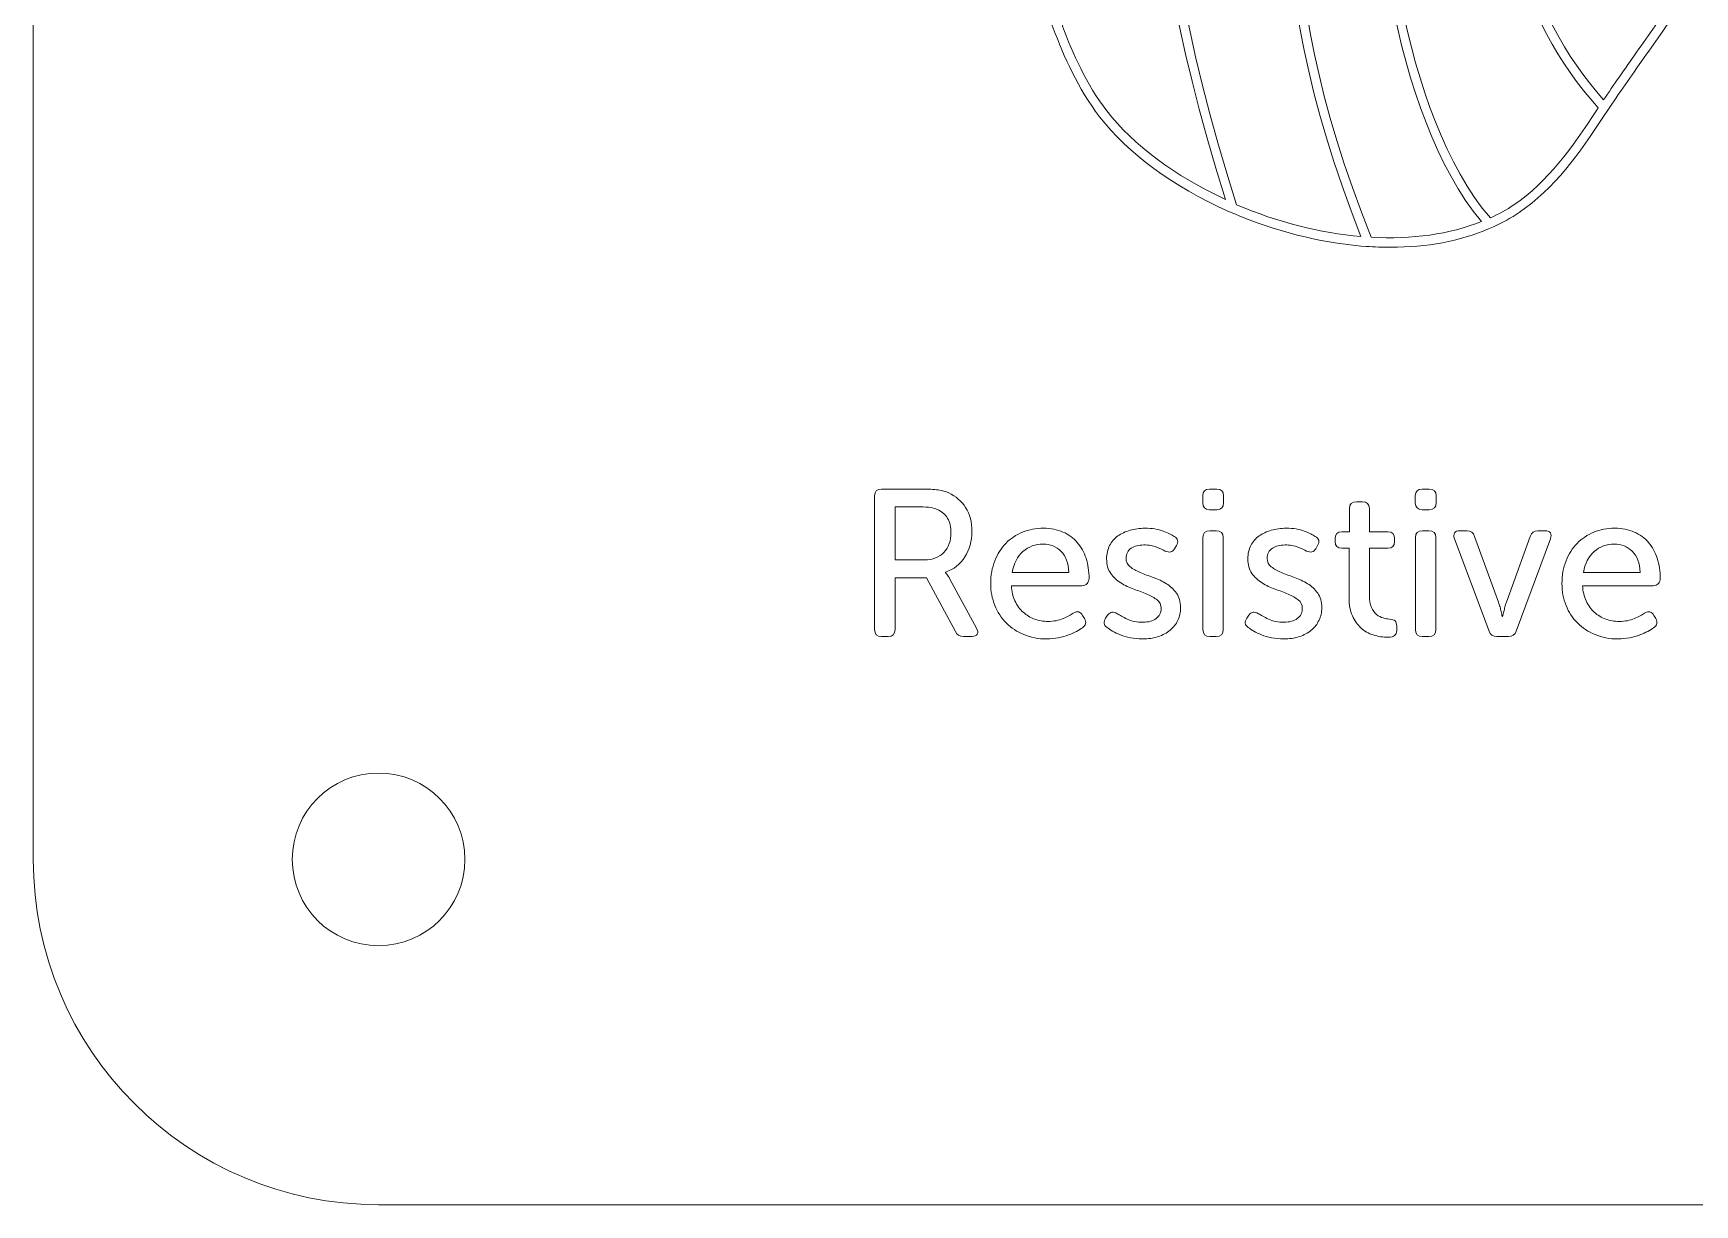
# Model space of a CAD drawing. Header units: inches. Extents: x -30 to 40, y -40 to 30.
# Drawn here: x -30 to 3.68, y -40 to -16.26 of the extents above; entities that cross this region are included whole.
import ezdxf

# ---------------------------------------------------------------- set-up
doc = ezdxf.new("R2010")
doc.units = ezdxf.units.IN
doc.header["$MEASUREMENT"] = 0
doc.layers.add('Top', color=7, linetype='Continuous')

# ---------------------------------------------------------------- blocks, each defined once
blk = doc.blocks.new('block 35')
at = {"layer": 'Top', "lineweight": 0}
blk.add_open_spline([(-30, -33), (-30, -36.866), (-26.866, -40), (-23, -40), (-23, -40), (32.999, -40), (32.999, -40), (36.866, -40), (40, -36.866), (40, -33), (40, -33), (40, 23), (40, 23), (40, 26.866), (36.866, 30), (32.999, 30), (32.999, 30), (-23, 30), (-23, 30), (-26.866, 30), (-30, 26.866), (-30, 23), (-30, 23), (-30, -33), (-30, -33)], degree=3, knots=[0, 0, 0, 0, 1, 1, 1, 2, 2, 2, 3, 3, 3, 4, 4, 4, 5, 5, 5, 6, 6, 6, 7, 7, 7, 8, 8, 8, 8], dxfattribs=at)
blk = doc.blocks.new('block 36')
at = {"layer": 'Top', "lineweight": 0}
blk.add_open_spline([(-21.25, -33), (-21.25, -32.034), (-22.033, -31.25), (-23, -31.25), (-23.967, -31.25), (-24.75, -32.034), (-24.75, -33), (-24.75, -33.966), (-23.967, -34.75), (-23, -34.75), (-22.033, -34.75), (-21.25, -33.966), (-21.25, -33)], degree=3, knots=[0, 0, 0, 0, 1, 1, 1, 2, 2, 2, 3, 3, 3, 4, 4, 4, 4], dxfattribs=at)
blk = doc.blocks.new('block 42')
at = {"layer": 'Top', "lineweight": 0}
for points, knots in [([(25.027, -3.083), (25.027, -3.083), (24.999, -2.953), (24.999, -2.953), (24.894, -2.559), (24.742, -2.185), (24.582, -1.789), (24.536, -1.674), (24.488, -1.556), (24.441, -1.436), (24.389, -1.304), (24.337, -1.171), (24.286, -1.039), (24.286, -1.039), (24.041, -0.397), (24.041, -0.397), (23.79, 0.261), (23.53, 0.941), (23.246, 1.601), (23.246, 1.601), (23.2, 1.707), (23.2, 1.707), (23.03, 2.097), (22.826, 2.546), (22.562, 2.95), (22.562, 2.95), (22.469, 3.074), (22.469, 3.074), (22.469, 3.074), (22.476, 3.079), (22.476, 3.079), (22.476, 3.079), (22.421, 3.153), (22.421, 3.153), (22.323, 3.285), (22.227, 3.399), (22.129, 3.5), (21.524, 4.125), (20.65, 4.522), (19.455, 4.713), (19.455, 4.713), (19.29, 4.738), (19.29, 4.738), (19.163, 4.756), (19.037, 4.772), (18.911, 4.785), (18.664, 4.81), (18.411, 4.828), (18.158, 4.837), (18.158, 4.837), (17.967, 4.844), (17.967, 4.844), (17.479, 4.853), (16.999, 4.83), (16.545, 4.772), (16.545, 4.772), (16.378, 4.748), (16.378, 4.748), (15.647, 4.639), (14.97, 4.434), (14.37, 4.14), (14.37, 4.14), (14.207, 4.06), (14.207, 4.06), (13.726, 3.808), (13.262, 3.475), (12.828, 3.072), (12.828, 3.072), (12.751, 3.001), (12.751, 3.001), (12.496, 2.758), (12.247, 2.486), (12.012, 2.192), (12.012, 2.192), (11.951, 2.115), (11.951, 2.115), (11.816, 1.943), (11.685, 1.762), (11.56, 1.579), (11.289, 1.177), (11.064, 0.744), (10.88, 0.373), (10.88, 0.373), (10.764, 0.135), (10.764, 0.135), (10.713, 0.351), (10.656, 0.566), (10.57, 0.781), (10.481, 0.988), (10.374, 1.18), (10.256, 1.364), (10.361, 1.535), (10.465, 1.706), (10.568, 1.877), (10.568, 1.877), (10.822, 2.297), (10.822, 2.297), (11.921, 4.112), (13.428, 6.597), (12.27, 8.75), (11.563, 10.067), (9.903, 11.178), (8.57, 12.07), (8.269, 12.271), (7.983, 12.463), (7.723, 12.646), (7.114, 13.074), (6.443, 13.506), (5.675, 13.766), (5.124, 13.941), (4.631, 13.94), (4.182, 13.913), (3.685, 13.874), (3.188, 13.843), (2.69, 13.811), (2.225, 13.782), (1.761, 13.753), (1.285, 13.715), (1.285, 13.715), (1.271, 13.712), (1.271, 13.712), (1.271, 13.712), (1.27, 13.715), (1.27, 13.715), (1.27, 13.715), (1.203, 13.71), (1.203, 13.71), (0.815, 13.678), (0.472, 13.643), (0.155, 13.602), (-0.202, 13.555), (-0.666, 13.475), (-1.1, 13.274), (-1.1, 13.274), (-1.193, 13.232), (-1.193, 13.232), (-1.434, 13.11), (-1.657, 12.953), (-1.875, 12.75), (-1.875, 12.75), (-1.965, 12.663), (-1.965, 12.663), (-4.034, 10.588), (-4.3, 6.958), (-2.585, 4.519), (-2.584, 4.518), (-2.584, 4.517), (-2.583, 4.515), (-2.583, 4.515), (-2.582, 4.516), (-2.582, 4.516), (-2.565, 4.492), (-2.555, 4.464), (-2.538, 4.44), (-2.538, 4.44), (-2.469, 4.348), (-2.469, 4.348), (-2.42, 4.282), (-2.37, 4.213), (-2.323, 4.159), (-2.158, 3.951), (-1.964, 3.737), (-1.711, 3.488), (-1.615, 3.394), (-1.518, 3.302), (-1.421, 3.209), (-2.003, 3.167), (-2.562, 2.986), (-3.095, 2.646), (-3.151, 2.608), (-3.199, 2.563), (-3.252, 2.522), (-4.254, 3.997), (-5.68, 4.59), (-6.792, 4.811), (-7.395, 4.922), (-7.937, 4.958), (-8.447, 4.924), (-8.447, 4.924), (-8.743, 4.895), (-8.743, 4.895), (-9.323, 4.821), (-9.851, 4.651), (-10.358, 4.375), (-10.736, 4.171), (-11.076, 3.922), (-11.379, 3.628), (-11.379, 3.628), (-11.411, 3.587), (-11.411, 3.587), (-11.411, 3.587), (-11.418, 3.588), (-11.418, 3.588), (-11.418, 3.588), (-11.453, 3.553), (-11.453, 3.553), (-11.601, 3.4), (-11.739, 3.236), (-11.865, 3.063), (-11.865, 3.063), (-11.922, 2.983), (-11.922, 2.983), (-12.015, 2.847), (-12.103, 2.706), (-12.181, 2.563), (-12.181, 2.563), (-12.229, 2.475), (-12.229, 2.475), (-12.413, 2.128), (-12.568, 1.747), (-12.702, 1.31), (-12.702, 1.31), (-12.746, 1.159), (-12.746, 1.159), (-12.938, 0.496), (-13.065, -0.215), (-13.178, -0.885), (-13.178, -0.885), (-13.21, -1.083), (-13.21, -1.083), (-13.303, -1.635), (-13.418, -2.2), (-13.549, -2.763), (-13.549, -2.763), (-13.592, -2.947), (-13.592, -2.947), (-13.739, -3.558), (-13.91, -4.169), (-14.098, -4.764), (-14.098, -4.764), (-14.239, -5.219), (-14.239, -5.219), (-14.351, -5.602), (-14.457, -6.054), (-14.397, -6.511), (-14.322, -7.072), (-14.059, -7.673), (-13.569, -8.404), (-13.569, -8.404), (-13.478, -8.539), (-13.478, -8.539), (-13.296, -8.804), (-13.104, -9.062), (-12.922, -9.301), (-12.922, -9.301), (-12.838, -9.412), (-12.838, -9.412), (-12.6, -9.727), (-12.403, -9.988), (-12.226, -10.249), (-12.226, -10.249), (-12.102, -10.437), (-12.102, -10.437), (-11.704, -11.063), (-11.359, -11.642), (-11.049, -12.204), (-11.049, -12.204), (-10.947, -12.39), (-10.947, -12.39), (-10.478, -13.258), (-10.104, -14.062), (-9.804, -14.849), (-9.804, -14.849), (-9.695, -15.145), (-9.695, -15.145), (-9.648, -15.272), (-9.602, -15.399), (-9.557, -15.527), (-9.501, -15.681), (-9.446, -15.835), (-9.388, -15.99), (-9.388, -15.99), (-9.326, -16.154), (-9.326, -16.154), (-9.11, -16.719), (-8.83, -17.374), (-8.388, -17.947), (-7.812, -18.691), (-6.888, -19.371), (-5.784, -19.86), (-5.784, -19.86), (-5.667, -19.911), (-5.667, -19.911), (-4.832, -20.267), (-3.941, -20.494), (-3.091, -20.568), (-3.091, -20.568), (-2.984, -20.576), (-2.984, -20.576), (-2.815, -20.588), (-2.649, -20.594), (-2.487, -20.594), (-1.75, -20.594), (-1.084, -20.47), (-0.501, -20.221), (-0.501, -20.221), (-0.404, -20.179), (-0.404, -20.179), (-0.218, -20.094), (-0.042, -19.997), (0.117, -19.89), (0.834, -19.408), (1.343, -18.686), (1.843, -17.926), (1.843, -17.926), (1.915, -17.816), (1.915, -17.816), (2.131, -17.487), (2.384, -17.128), (2.653, -16.747), (2.775, -16.574), (2.9, -16.396), (3.027, -16.214), (3.027, -16.214), (3.082, -16.134), (3.082, -16.134), (3.435, -15.625), (3.889, -14.949), (4.28, -14.242), (4.28, -14.242), (4.331, -14.15), (4.331, -14.15), (4.46, -13.909), (4.57, -13.692), (4.666, -13.484), (4.844, -13.096), (4.986, -12.717), (5.088, -12.358), (5.088, -12.358), (5.103, -12.303), (5.103, -12.303), (5.103, -12.303), (5.092, -12.293), (5.092, -12.293), (5.092, -12.293), (5.11, -12.276), (5.11, -12.276), (5.11, -12.276), (5.117, -12.25), (5.117, -12.25), (5.327, -11.453), (5.332, -10.744), (5.155, -10.089), (5.158, -10.061), (5.161, -10.034), (5.161, -10.006), (5.161, -10.004), (5.161, -10.002), (5.161, -10), (5.161, -9.999), (5.161, -9.998), (5.161, -9.996), (5.161, -9.996), (5.161, -9.947), (5.161, -9.947), (5.161, -9.947), (5.161, -5.647), (5.161, -5.647), (5.161, -5.647), (5.161, -5.17), (5.161, -5.17), (5.161, -5.066), (5.194, -4.983), (5.259, -4.918), (5.323, -4.853), (5.407, -4.821), (5.51, -4.821), (5.51, -4.821), (6.79, -4.821), (6.79, -4.821), (6.916, -4.821), (7.031, -4.855), (7.148, -4.885), (7.13, -4.928), (7.104, -4.97), (7.088, -5.013), (6.662, -6.154), (6.906, -7.4), (7.234, -8.577), (7.499, -9.525), (7.83, -10.511), (8.465, -11.294), (8.882, -11.811), (9.445, -12.252), (10.139, -12.607), (10.139, -12.607), (10.235, -12.654), (10.235, -12.654), (10.656, -12.862), (11.133, -13.044), (11.653, -13.196), (11.653, -13.196), (11.749, -13.224), (11.749, -13.224), (11.874, -13.259), (11.999, -13.293), (12.123, -13.324), (12.123, -13.324), (12.631, -13.452), (12.631, -13.452), (13.025, -13.552), (13.423, -13.652), (13.822, -13.749), (13.822, -13.749), (13.914, -13.772), (13.914, -13.772), (14.59, -13.936), (15.183, -14.068), (15.729, -14.173), (15.729, -14.173), (15.824, -14.192), (15.824, -14.192), (16.376, -14.297), (16.863, -14.374), (17.313, -14.425), (17.497, -14.447), (17.69, -14.462), (17.887, -14.471), (17.887, -14.471), (17.98, -14.474), (17.98, -14.474), (18.057, -14.476), (18.137, -14.478), (18.22, -14.478), (19.071, -14.478), (20.201, -14.333), (21.166, -13.716), (21.166, -13.716), (21.256, -13.654), (21.256, -13.654), (21.476, -13.505), (21.666, -13.348), (21.835, -13.174), (22.407, -12.589), (22.745, -11.856), (23.001, -11.215), (23.087, -10.999), (23.167, -10.782), (23.246, -10.566), (23.246, -10.566), (23.266, -10.513), (23.266, -10.513), (23.514, -9.837), (23.76, -9.16), (24.001, -8.481), (24.001, -8.481), (24.031, -8.394), (24.031, -8.394), (24.232, -7.825), (24.394, -7.35), (24.54, -6.9), (24.764, -6.211), (25.01, -5.408), (25.101, -4.585), (25.101, -4.585), (25.111, -4.492), (25.111, -4.492), (25.121, -4.388), (25.131, -4.285), (25.136, -4.181), (25.136, -4.181), (25.138, -4.051), (25.138, -4.051), (25.121, -3.69), (25.085, -3.383), (25.027, -3.083)], [0, 0, 0, 0, 1, 1, 1, 2, 2, 2, 3, 3, 3, 4, 4, 4, 5, 5, 5, 6, 6, 6, 7, 7, 7, 8, 8, 8, 9, 9, 9, 10, 10, 10, 11, 11, 11, 12, 12, 12, 13, 13, 13, 14, 14, 14, 15, 15, 15, 16, 16, 16, 17, 17, 17, 18, 18, 18, 19, 19, 19, 20, 20, 20, 21, 21, 21, 22, 22, 22, 23, 23, 23, 24, 24, 24, 25, 25, 25, 26, 26, 26, 27, 27, 27, 28, 28, 28, 29, 29, 29, 30, 30, 30, 31, 31, 31, 32, 32, 32, 33, 33, 33, 34, 34, 34, 35, 35, 35, 36, 36, 36, 37, 37, 37, 38, 38, 38, 39, 39, 39, 40, 40, 40, 41, 41, 41, 42, 42, 42, 43, 43, 43, 44, 44, 44, 45, 45, 45, 46, 46, 46, 47, 47, 47, 48, 48, 48, 49, 49, 49, 50, 50, 50, 51, 51, 51, 52, 52, 52, 53, 53, 53, 54, 54, 54, 55, 55, 55, 56, 56, 56, 57, 57, 57, 58, 58, 58, 59, 59, 59, 60, 60, 60, 61, 61, 61, 62, 62, 62, 63, 63, 63, 64, 64, 64, 65, 65, 65, 66, 66, 66, 67, 67, 67, 68, 68, 68, 69, 69, 69, 70, 70, 70, 71, 71, 71, 72, 72, 72, 73, 73, 73, 74, 74, 74, 75, 75, 75, 76, 76, 76, 77, 77, 77, 78, 78, 78, 79, 79, 79, 80, 80, 80, 81, 81, 81, 82, 82, 82, 83, 83, 83, 84, 84, 84, 85, 85, 85, 86, 86, 86, 87, 87, 87, 88, 88, 88, 89, 89, 89, 90, 90, 90, 91, 91, 91, 92, 92, 92, 93, 93, 93, 94, 94, 94, 95, 95, 95, 96, 96, 96, 97, 97, 97, 98, 98, 98, 99, 99, 99, 100, 100, 100, 101, 101, 101, 102, 102, 102, 103, 103, 103, 104, 104, 104, 105, 105, 105, 106, 106, 106, 107, 107, 107, 108, 108, 108, 109, 109, 109, 110, 110, 110, 111, 111, 111, 112, 112, 112, 113, 113, 113, 114, 114, 114, 115, 115, 115, 116, 116, 116, 117, 117, 117, 118, 118, 118, 119, 119, 119, 120, 120, 120, 121, 121, 121, 122, 122, 122, 123, 123, 123, 124, 124, 124, 125, 125, 125, 126, 126, 126, 127, 127, 127, 128, 128, 128, 129, 129, 129, 130, 130, 130, 131, 131, 131, 132, 132, 132, 133, 133, 133, 134, 134, 134, 135, 135, 135, 136, 136, 136, 137, 137, 137, 138, 138, 138, 139, 139, 139, 140, 140, 140, 141, 141, 141, 142, 142, 142, 143, 143, 143, 144, 144, 144, 145, 145, 145, 146, 146, 146, 147, 147, 147, 148, 148, 148, 149, 149, 149, 150, 150, 150, 151, 151, 151, 152, 152, 152, 153, 153, 153, 154, 154, 154, 155, 155, 155, 155]), ([(-5.592, -19.738), (-5.592, -19.738), (-5.608, -19.731), (-5.608, -19.731), (-7.815, -12.822), (-7.008, -9.799), (-6.227, -6.876), (-6.024, -6.116), (-5.814, -5.331), (-5.668, -4.499), (-5.131, -1.456), (-5.317, 0.538), (-6.254, 1.774), (-7.254, 3.093), (-9.037, 3.405), (-11.102, 3.617), (-10.851, 3.84), (-10.576, 4.043), (-10.268, 4.21), (-9.782, 4.474), (-9.275, 4.637), (-8.722, 4.708), (-8.722, 4.708), (-8.431, 4.737), (-8.431, 4.737), (-8.426, 4.737), (-8.419, 4.736), (-8.414, 4.737), (-6.335, 4.192), (-5.187, 3.879), (-4.25, 1.269), (-4.271, 1.223), (-4.297, 1.181), (-4.316, 1.134), (-4.497, 0.707), (-4.588, 0.268), (-4.588, -0.185), (-4.588, -0.185), (-4.588, -7.551), (-4.588, -7.551), (-4.588, -8.003), (-4.497, -8.442), (-4.316, -8.869), (-4.218, -9.11), (-4.091, -9.327), (-3.949, -9.53), (-3.949, -9.53), (-3.956, -9.555), (-3.956, -9.555), (-4.499, -11.62), (-5.315, -14.737), (-3.089, -20.378), (-3.915, -20.305), (-4.781, -20.084), (-5.592, -19.738)], [0, 0, 0, 0, 1, 1, 1, 2, 2, 2, 3, 3, 3, 4, 4, 4, 5, 5, 5, 6, 6, 6, 7, 7, 7, 8, 8, 8, 9, 9, 9, 10, 10, 10, 11, 11, 11, 12, 12, 12, 13, 13, 13, 14, 14, 14, 15, 15, 15, 16, 16, 16, 17, 17, 17, 18, 18, 18, 18]), ([(-8.239, -17.831), (-8.66, -17.287), (-8.93, -16.66), (-9.14, -16.114), (-8.787, -14.45), (-8.466, -12.966), (-8.175, -11.622), (-7.823, -9.992), (-7.519, -8.585), (-7.254, -7.303), (-6.23, -2.367), (-6.634, 0.749), (-11.656, 3.02), (-11.56, 3.147), (-11.461, 3.271), (-11.352, 3.386), (-11.352, 3.386), (-11.334, 3.383), (-11.334, 3.383), (-11.334, 3.383), (-11.282, 3.448), (-11.282, 3.448), (-9.12, 3.232), (-7.387, 2.957), (-6.404, 1.66), (-5.5, 0.469), (-5.326, -1.478), (-5.853, -4.466), (-5.999, -5.291), (-6.198, -6.037), (-6.409, -6.827), (-7.191, -9.752), (-7.994, -12.782), (-5.837, -19.623), (-6.852, -19.152), (-7.705, -18.522), (-8.239, -17.831)], [0, 0, 0, 0, 1, 1, 1, 2, 2, 2, 3, 3, 3, 4, 4, 4, 5, 5, 5, 6, 6, 6, 7, 7, 7, 8, 8, 8, 9, 9, 9, 10, 10, 10, 11, 11, 11, 12, 12, 12, 12]), ([(-2.883, -20.39), (-5.082, -14.868), (-4.346, -11.784), (-3.807, -9.732), (-3.606, -9.979), (-3.369, -10.196), (-3.095, -10.381), (-2.997, -10.443), (-2.897, -10.492), (-2.798, -10.545), (-3.018, -13.305), (-2.439, -17.926), (-0.647, -20.073), (-1.285, -20.33), (-2.057, -20.438), (-2.883, -20.39)], [0, 0, 0, 0, 1, 1, 1, 2, 2, 2, 3, 3, 3, 4, 4, 4, 5, 5, 5, 5]), ([(2.872, -16.107), (2.746, -16.288), (2.621, -16.466), (2.499, -16.638), (2.257, -16.982), (2.031, -17.304), (1.83, -17.607), (0.221, -15.806), (-0.271, -13.381), (-0.344, -10.843), (-0.181, -10.801), (-0.018, -10.759), (0.142, -10.691), (0.383, -10.593), (0.598, -10.465), (0.801, -10.322), (1.109, -12.216), (1.738, -14.187), (2.936, -16.014), (2.933, -16.018), (2.93, -16.023), (2.928, -16.027), (2.928, -16.027), (2.872, -16.107), (2.872, -16.107)], [0, 0, 0, 0, 1, 1, 1, 2, 2, 2, 3, 3, 3, 4, 4, 4, 5, 5, 5, 6, 6, 6, 7, 7, 7, 8, 8, 8, 8]), ([(0.012, -19.734), (-0.134, -19.832), (-0.296, -19.921), (-0.466, -19.999), (-2.243, -17.929), (-2.824, -13.387), (-2.619, -10.641), (-2.156, -10.854), (-1.675, -10.962), (-1.176, -10.962), (-0.958, -10.962), (-0.744, -10.939), (-0.532, -10.897), (-0.452, -13.47), (0.057, -15.934), (1.721, -17.769), (1.721, -17.769), (1.686, -17.822), (1.686, -17.822), (1.197, -18.566), (0.701, -19.271), (0.012, -19.734)], [0, 0, 0, 0, 1, 1, 1, 2, 2, 2, 3, 3, 3, 4, 4, 4, 5, 5, 5, 6, 6, 6, 7, 7, 7, 7])]:
    blk.add_open_spline(points, degree=3, knots=knots, dxfattribs=at)

msp = doc.modelspace()

# ---------------------------------------------------------------- linework, layer by layer
at = {"layer": 'Top', "lineweight": 0}
for points, knots in [([(-12.947, -25.632), (-12.947, -25.539), (-12.9, -25.493), (-12.807, -25.493), (-12.807, -25.493), (-12.003, -25.493), (-12.003, -25.493), (-11.856, -25.493), (-11.742, -25.499), (-11.66, -25.512), (-11.578, -25.524), (-11.506, -25.545), (-11.444, -25.573), (-11.3, -25.638), (-11.186, -25.737), (-11.101, -25.869), (-11.017, -26.002), (-10.974, -26.164), (-10.974, -26.356), (-10.974, -26.548), (-11.021, -26.719), (-11.116, -26.868), (-11.211, -27.018), (-11.341, -27.121), (-11.507, -27.177), (-11.507, -27.177), (-11.507, -27.186), (-11.507, -27.186), (-11.502, -27.197), (-11.493, -27.209), (-11.482, -27.22), (-11.465, -27.242), (-11.444, -27.276), (-11.419, -27.321), (-11.419, -27.321), (-10.881, -28.316), (-10.881, -28.316), (-10.853, -28.364), (-10.848, -28.404), (-10.866, -28.435), (-10.885, -28.466), (-10.92, -28.481), (-10.974, -28.481), (-10.974, -28.481), (-11.143, -28.481), (-11.143, -28.481), (-11.223, -28.481), (-11.278, -28.449), (-11.309, -28.384), (-11.309, -28.384), (-11.893, -27.292), (-11.893, -27.292), (-11.893, -27.292), (-12.532, -27.292), (-12.532, -27.292), (-12.532, -27.292), (-12.532, -28.341), (-12.532, -28.341), (-12.532, -28.435), (-12.579, -28.481), (-12.672, -28.481), (-12.672, -28.481), (-12.807, -28.481), (-12.807, -28.481), (-12.9, -28.481), (-12.947, -28.435), (-12.947, -28.341), (-12.947, -28.341), (-12.947, -25.632), (-12.947, -25.632)], [0, 0, 0, 0, 1, 1, 1, 2, 2, 2, 3, 3, 3, 4, 4, 4, 5, 5, 5, 6, 6, 6, 7, 7, 7, 8, 8, 8, 9, 9, 9, 10, 10, 10, 11, 11, 11, 12, 12, 12, 13, 13, 13, 14, 14, 14, 15, 15, 15, 16, 16, 16, 17, 17, 17, 18, 18, 18, 19, 19, 19, 20, 20, 20, 21, 21, 21, 22, 22, 22, 23, 23, 23, 23]), ([(-6.157, -25.912), (-6.25, -25.912), (-6.296, -25.865), (-6.296, -25.772), (-6.296, -25.772), (-6.296, -25.632), (-6.296, -25.632), (-6.296, -25.539), (-6.25, -25.493), (-6.157, -25.493), (-6.157, -25.493), (-6.013, -25.493), (-6.013, -25.493), (-5.92, -25.493), (-5.873, -25.539), (-5.873, -25.632), (-5.873, -25.632), (-5.873, -25.772), (-5.873, -25.772), (-5.873, -25.865), (-5.92, -25.912), (-6.013, -25.912), (-6.013, -25.912), (-6.157, -25.912), (-6.157, -25.912)], [0, 0, 0, 0, 1, 1, 1, 2, 2, 2, 3, 3, 3, 4, 4, 4, 5, 5, 5, 6, 6, 6, 7, 7, 7, 8, 8, 8, 8]), ([(-1.847, -25.912), (-1.94, -25.912), (-1.987, -25.865), (-1.987, -25.772), (-1.987, -25.772), (-1.987, -25.632), (-1.987, -25.632), (-1.987, -25.539), (-1.94, -25.493), (-1.847, -25.493), (-1.847, -25.493), (-1.703, -25.493), (-1.703, -25.493), (-1.61, -25.493), (-1.564, -25.539), (-1.564, -25.632), (-1.564, -25.632), (-1.564, -25.772), (-1.564, -25.772), (-1.564, -25.865), (-1.61, -25.912), (-1.703, -25.912), (-1.703, -25.912), (-1.847, -25.912), (-1.847, -25.912)], [0, 0, 0, 0, 1, 1, 1, 2, 2, 2, 3, 3, 3, 4, 4, 4, 5, 5, 5, 6, 6, 6, 7, 7, 7, 8, 8, 8, 8]), ([(-11.931, -26.928), (-11.767, -26.928), (-11.637, -26.878), (-11.541, -26.777), (-11.445, -26.677), (-11.398, -26.542), (-11.398, -26.373), (-11.398, -26.266), (-11.421, -26.171), (-11.467, -26.089), (-11.514, -26.008), (-11.584, -25.947), (-11.677, -25.907), (-11.716, -25.891), (-11.761, -25.878), (-11.812, -25.869), (-11.863, -25.861), (-11.936, -25.856), (-12.033, -25.856), (-12.033, -25.856), (-12.532, -25.856), (-12.532, -25.856), (-12.532, -25.856), (-12.532, -26.928), (-12.532, -26.928), (-12.532, -26.928), (-11.931, -26.928), (-11.931, -26.928)], [0, 0, 0, 0, 1, 1, 1, 2, 2, 2, 3, 3, 3, 4, 4, 4, 5, 5, 5, 6, 6, 6, 7, 7, 7, 8, 8, 8, 9, 9, 9, 9]), ([(-3.329, -26.695), (-3.329, -26.695), (-3.477, -26.695), (-3.477, -26.695), (-3.567, -26.695), (-3.612, -26.648), (-3.612, -26.555), (-3.612, -26.555), (-3.612, -26.5), (-3.612, -26.5), (-3.612, -26.407), (-3.566, -26.36), (-3.473, -26.36), (-3.473, -26.36), (-3.32, -26.36), (-3.32, -26.36), (-3.32, -26.36), (-3.32, -25.891), (-3.32, -25.891), (-3.32, -25.797), (-3.274, -25.751), (-3.181, -25.751), (-3.181, -25.751), (-3.058, -25.751), (-3.058, -25.751), (-2.965, -25.751), (-2.918, -25.797), (-2.918, -25.891), (-2.918, -25.891), (-2.918, -26.36), (-2.918, -26.36), (-2.918, -26.36), (-2.546, -26.36), (-2.546, -26.36), (-2.452, -26.36), (-2.406, -26.407), (-2.406, -26.5), (-2.406, -26.5), (-2.406, -26.555), (-2.406, -26.555), (-2.406, -26.648), (-2.451, -26.695), (-2.541, -26.695), (-2.541, -26.695), (-2.918, -26.695), (-2.918, -26.695), (-2.918, -26.695), (-2.918, -27.647), (-2.918, -27.647), (-2.918, -27.749), (-2.904, -27.831), (-2.876, -27.893), (-2.848, -27.955), (-2.813, -28.003), (-2.772, -28.037), (-2.731, -28.071), (-2.687, -28.094), (-2.641, -28.107), (-2.594, -28.119), (-2.551, -28.127), (-2.512, -28.13), (-2.455, -28.136), (-2.417, -28.148), (-2.395, -28.168), (-2.374, -28.188), (-2.364, -28.222), (-2.364, -28.27), (-2.364, -28.27), (-2.364, -28.359), (-2.364, -28.359), (-2.364, -28.452), (-2.42, -28.498), (-2.533, -28.498), (-2.64, -28.498), (-2.742, -28.483), (-2.838, -28.452), (-2.934, -28.421), (-3.018, -28.373), (-3.09, -28.308), (-3.162, -28.243), (-3.22, -28.161), (-3.263, -28.062), (-3.307, -27.963), (-3.329, -27.846), (-3.329, -27.711), (-3.329, -27.711), (-3.329, -26.695), (-3.329, -26.695)], [0, 0, 0, 0, 1, 1, 1, 2, 2, 2, 3, 3, 3, 4, 4, 4, 5, 5, 5, 6, 6, 6, 7, 7, 7, 8, 8, 8, 9, 9, 9, 10, 10, 10, 11, 11, 11, 12, 12, 12, 13, 13, 13, 14, 14, 14, 15, 15, 15, 16, 16, 16, 17, 17, 17, 18, 18, 18, 19, 19, 19, 20, 20, 20, 21, 21, 21, 22, 22, 22, 23, 23, 23, 24, 24, 24, 25, 25, 25, 26, 26, 26, 27, 27, 27, 28, 28, 28, 29, 29, 29, 29]), ([(-10.593, -27.41), (-10.593, -27.241), (-10.566, -27.087), (-10.51, -26.949), (-10.456, -26.81), (-10.381, -26.693), (-10.286, -26.595), (-10.192, -26.498), (-10.079, -26.423), (-9.948, -26.369), (-9.816, -26.315), (-9.675, -26.288), (-9.522, -26.288), (-9.375, -26.288), (-9.244, -26.314), (-9.128, -26.365), (-9.013, -26.415), (-8.916, -26.486), (-8.839, -26.576), (-8.761, -26.667), (-8.701, -26.774), (-8.661, -26.898), (-8.62, -27.022), (-8.599, -27.159), (-8.599, -27.309), (-8.599, -27.348), (-8.613, -27.382), (-8.639, -27.41), (-8.666, -27.438), (-8.701, -27.453), (-8.743, -27.453), (-8.743, -27.453), (-10.174, -27.453), (-10.174, -27.453), (-10.168, -27.568), (-10.145, -27.671), (-10.102, -27.762), (-10.06, -27.852), (-10.005, -27.928), (-9.937, -27.99), (-9.869, -28.052), (-9.793, -28.099), (-9.706, -28.13), (-9.62, -28.161), (-9.529, -28.176), (-9.433, -28.176), (-9.315, -28.176), (-9.212, -28.157), (-9.124, -28.119), (-9.037, -28.081), (-8.969, -28.044), (-8.921, -28.007), (-8.836, -27.962), (-8.773, -27.978), (-8.73, -28.054), (-8.73, -28.054), (-8.692, -28.117), (-8.692, -28.117), (-8.67, -28.154), (-8.662, -28.188), (-8.669, -28.221), (-8.676, -28.254), (-8.698, -28.281), (-8.735, -28.304), (-8.766, -28.326), (-8.805, -28.351), (-8.853, -28.378), (-8.901, -28.404), (-8.956, -28.429), (-9.016, -28.452), (-9.077, -28.474), (-9.145, -28.493), (-9.22, -28.509), (-9.294, -28.524), (-9.374, -28.532), (-9.459, -28.532), (-9.628, -28.532), (-9.782, -28.503), (-9.92, -28.445), (-10.058, -28.388), (-10.178, -28.308), (-10.278, -28.208), (-10.378, -28.108), (-10.456, -27.99), (-10.51, -27.853), (-10.566, -27.716), (-10.593, -27.568), (-10.593, -27.41)], [0, 0, 0, 0, 1, 1, 1, 2, 2, 2, 3, 3, 3, 4, 4, 4, 5, 5, 5, 6, 6, 6, 7, 7, 7, 8, 8, 8, 9, 9, 9, 10, 10, 10, 11, 11, 11, 12, 12, 12, 13, 13, 13, 14, 14, 14, 15, 15, 15, 16, 16, 16, 17, 17, 17, 18, 18, 18, 19, 19, 19, 20, 20, 20, 21, 21, 21, 22, 22, 22, 23, 23, 23, 24, 24, 24, 25, 25, 25, 26, 26, 26, 27, 27, 27, 28, 28, 28, 29, 29, 29, 29]), ([(-8.235, -28.299), (-8.272, -28.277), (-8.292, -28.248), (-8.295, -28.215), (-8.297, -28.181), (-8.287, -28.145), (-8.265, -28.109), (-8.265, -28.109), (-8.223, -28.05), (-8.223, -28.05), (-8.194, -28.013), (-8.165, -27.993), (-8.136, -27.99), (-8.106, -27.988), (-8.07, -27.997), (-8.028, -28.02), (-7.98, -28.051), (-7.912, -28.088), (-7.825, -28.13), (-7.737, -28.172), (-7.63, -28.193), (-7.503, -28.193), (-7.396, -28.193), (-7.308, -28.169), (-7.24, -28.119), (-7.173, -28.07), (-7.139, -28), (-7.139, -27.91), (-7.139, -27.839), (-7.166, -27.783), (-7.221, -27.741), (-7.276, -27.698), (-7.345, -27.659), (-7.427, -27.624), (-7.508, -27.589), (-7.597, -27.555), (-7.691, -27.523), (-7.786, -27.49), (-7.874, -27.448), (-7.956, -27.395), (-8.038, -27.343), (-8.106, -27.279), (-8.161, -27.203), (-8.216, -27.127), (-8.244, -27.028), (-8.244, -26.907), (-8.244, -26.805), (-8.223, -26.715), (-8.182, -26.638), (-8.141, -26.56), (-8.085, -26.496), (-8.015, -26.445), (-7.945, -26.394), (-7.862, -26.356), (-7.767, -26.329), (-7.673, -26.302), (-7.574, -26.288), (-7.469, -26.288), (-7.319, -26.288), (-7.196, -26.308), (-7.098, -26.348), (-7.001, -26.387), (-6.927, -26.423), (-6.876, -26.454), (-6.837, -26.473), (-6.814, -26.499), (-6.806, -26.532), (-6.799, -26.564), (-6.807, -26.6), (-6.83, -26.64), (-6.83, -26.64), (-6.868, -26.703), (-6.868, -26.703), (-6.907, -26.774), (-6.969, -26.789), (-7.054, -26.75), (-7.099, -26.724), (-7.158, -26.698), (-7.23, -26.67), (-7.302, -26.641), (-7.389, -26.627), (-7.49, -26.627), (-7.592, -26.627), (-7.677, -26.65), (-7.746, -26.695), (-7.815, -26.74), (-7.85, -26.808), (-7.85, -26.898), (-7.85, -26.969), (-7.823, -27.026), (-7.767, -27.069), (-7.712, -27.113), (-7.644, -27.152), (-7.562, -27.186), (-7.48, -27.22), (-7.392, -27.253), (-7.298, -27.288), (-7.203, -27.321), (-7.115, -27.363), (-7.033, -27.412), (-6.951, -27.462), (-6.883, -27.525), (-6.828, -27.603), (-6.773, -27.681), (-6.745, -27.78), (-6.745, -27.901), (-6.745, -27.992), (-6.764, -28.075), (-6.8, -28.153), (-6.837, -28.231), (-6.889, -28.298), (-6.957, -28.354), (-7.024, -28.411), (-7.106, -28.454), (-7.2, -28.485), (-7.295, -28.516), (-7.4, -28.532), (-7.516, -28.532), (-7.606, -28.532), (-7.689, -28.524), (-7.763, -28.509), (-7.838, -28.493), (-7.905, -28.474), (-7.964, -28.45), (-8.023, -28.425), (-8.077, -28.4), (-8.123, -28.373), (-8.17, -28.347), (-8.207, -28.322), (-8.235, -28.299)], [0, 0, 0, 0, 1, 1, 1, 2, 2, 2, 3, 3, 3, 4, 4, 4, 5, 5, 5, 6, 6, 6, 7, 7, 7, 8, 8, 8, 9, 9, 9, 10, 10, 10, 11, 11, 11, 12, 12, 12, 13, 13, 13, 14, 14, 14, 15, 15, 15, 16, 16, 16, 17, 17, 17, 18, 18, 18, 19, 19, 19, 20, 20, 20, 21, 21, 21, 22, 22, 22, 23, 23, 23, 24, 24, 24, 25, 25, 25, 26, 26, 26, 27, 27, 27, 28, 28, 28, 29, 29, 29, 30, 30, 30, 31, 31, 31, 32, 32, 32, 33, 33, 33, 34, 34, 34, 35, 35, 35, 36, 36, 36, 37, 37, 37, 38, 38, 38, 39, 39, 39, 40, 40, 40, 41, 41, 41, 42, 42, 42, 43, 43, 43, 43]), ([(-6.292, -26.479), (-6.292, -26.386), (-6.246, -26.339), (-6.152, -26.339), (-6.152, -26.339), (-6.021, -26.339), (-6.021, -26.339), (-5.928, -26.339), (-5.882, -26.386), (-5.882, -26.479), (-5.882, -26.479), (-5.882, -28.341), (-5.882, -28.341), (-5.882, -28.435), (-5.928, -28.481), (-6.021, -28.481), (-6.021, -28.481), (-6.152, -28.481), (-6.152, -28.481), (-6.246, -28.481), (-6.292, -28.435), (-6.292, -28.341), (-6.292, -28.341), (-6.292, -26.479), (-6.292, -26.479)], [0, 0, 0, 0, 1, 1, 1, 2, 2, 2, 3, 3, 3, 4, 4, 4, 5, 5, 5, 6, 6, 6, 7, 7, 7, 8, 8, 8, 8]), ([(-5.373, -28.299), (-5.41, -28.277), (-5.43, -28.248), (-5.433, -28.215), (-5.435, -28.181), (-5.426, -28.145), (-5.403, -28.109), (-5.403, -28.109), (-5.361, -28.05), (-5.361, -28.05), (-5.332, -28.013), (-5.304, -27.993), (-5.274, -27.99), (-5.244, -27.988), (-5.208, -27.997), (-5.166, -28.02), (-5.118, -28.051), (-5.05, -28.088), (-4.963, -28.13), (-4.875, -28.172), (-4.768, -28.193), (-4.641, -28.193), (-4.534, -28.193), (-4.446, -28.169), (-4.379, -28.119), (-4.311, -28.07), (-4.277, -28), (-4.277, -27.91), (-4.277, -27.839), (-4.304, -27.783), (-4.36, -27.741), (-4.414, -27.698), (-4.483, -27.659), (-4.565, -27.624), (-4.647, -27.589), (-4.735, -27.555), (-4.83, -27.523), (-4.924, -27.49), (-5.012, -27.448), (-5.094, -27.395), (-5.176, -27.343), (-5.244, -27.279), (-5.299, -27.203), (-5.354, -27.127), (-5.382, -27.028), (-5.382, -26.907), (-5.382, -26.805), (-5.361, -26.715), (-5.32, -26.638), (-5.279, -26.56), (-5.224, -26.496), (-5.153, -26.445), (-5.083, -26.394), (-5, -26.356), (-4.906, -26.329), (-4.811, -26.302), (-4.712, -26.288), (-4.607, -26.288), (-4.457, -26.288), (-4.334, -26.308), (-4.237, -26.348), (-4.139, -26.387), (-4.065, -26.423), (-4.014, -26.454), (-3.975, -26.473), (-3.952, -26.499), (-3.944, -26.532), (-3.938, -26.564), (-3.945, -26.6), (-3.968, -26.64), (-3.968, -26.64), (-4.006, -26.703), (-4.006, -26.703), (-4.045, -26.774), (-4.107, -26.789), (-4.192, -26.75), (-4.237, -26.724), (-4.296, -26.698), (-4.368, -26.67), (-4.44, -26.641), (-4.527, -26.627), (-4.628, -26.627), (-4.73, -26.627), (-4.815, -26.65), (-4.884, -26.695), (-4.954, -26.74), (-4.988, -26.808), (-4.988, -26.898), (-4.988, -26.969), (-4.961, -27.026), (-4.906, -27.069), (-4.851, -27.113), (-4.782, -27.152), (-4.7, -27.186), (-4.618, -27.22), (-4.53, -27.253), (-4.436, -27.288), (-4.341, -27.321), (-4.253, -27.363), (-4.171, -27.412), (-4.089, -27.462), (-4.021, -27.525), (-3.966, -27.603), (-3.911, -27.681), (-3.883, -27.78), (-3.883, -27.901), (-3.883, -27.992), (-3.902, -28.075), (-3.938, -28.153), (-3.975, -28.231), (-4.027, -28.298), (-4.095, -28.354), (-4.163, -28.411), (-4.244, -28.454), (-4.338, -28.485), (-4.433, -28.516), (-4.538, -28.532), (-4.654, -28.532), (-4.744, -28.532), (-4.827, -28.524), (-4.901, -28.509), (-4.976, -28.493), (-5.043, -28.474), (-5.102, -28.45), (-5.162, -28.425), (-5.215, -28.4), (-5.261, -28.373), (-5.308, -28.347), (-5.345, -28.322), (-5.373, -28.299)], [0, 0, 0, 0, 1, 1, 1, 2, 2, 2, 3, 3, 3, 4, 4, 4, 5, 5, 5, 6, 6, 6, 7, 7, 7, 8, 8, 8, 9, 9, 9, 10, 10, 10, 11, 11, 11, 12, 12, 12, 13, 13, 13, 14, 14, 14, 15, 15, 15, 16, 16, 16, 17, 17, 17, 18, 18, 18, 19, 19, 19, 20, 20, 20, 21, 21, 21, 22, 22, 22, 23, 23, 23, 24, 24, 24, 25, 25, 25, 26, 26, 26, 27, 27, 27, 28, 28, 28, 29, 29, 29, 30, 30, 30, 31, 31, 31, 32, 32, 32, 33, 33, 33, 34, 34, 34, 35, 35, 35, 36, 36, 36, 37, 37, 37, 38, 38, 38, 39, 39, 39, 40, 40, 40, 41, 41, 41, 42, 42, 42, 43, 43, 43, 43]), ([(-1.983, -26.479), (-1.983, -26.386), (-1.936, -26.339), (-1.843, -26.339), (-1.843, -26.339), (-1.712, -26.339), (-1.712, -26.339), (-1.619, -26.339), (-1.572, -26.386), (-1.572, -26.479), (-1.572, -26.479), (-1.572, -28.341), (-1.572, -28.341), (-1.572, -28.435), (-1.619, -28.481), (-1.712, -28.481), (-1.712, -28.481), (-1.843, -28.481), (-1.843, -28.481), (-1.936, -28.481), (-1.983, -28.435), (-1.983, -28.341), (-1.983, -28.341), (-1.983, -26.479), (-1.983, -26.479)], [0, 0, 0, 0, 1, 1, 1, 2, 2, 2, 3, 3, 3, 4, 4, 4, 5, 5, 5, 6, 6, 6, 7, 7, 7, 8, 8, 8, 8]), ([(-1.195, -26.5), (-1.212, -26.452), (-1.211, -26.413), (-1.191, -26.384), (-1.171, -26.354), (-1.136, -26.339), (-1.085, -26.339), (-1.085, -26.339), (-0.941, -26.339), (-0.941, -26.339), (-0.862, -26.339), (-0.81, -26.377), (-0.785, -26.454), (-0.785, -26.454), (-0.302, -27.787), (-0.302, -27.787), (-0.291, -27.818), (-0.28, -27.85), (-0.27, -27.882), (-0.26, -27.915), (-0.253, -27.947), (-0.247, -27.978), (-0.238, -28.011), (-0.231, -28.045), (-0.226, -28.079), (-0.226, -28.079), (-0.217, -28.079), (-0.217, -28.079), (-0.209, -28.045), (-0.2, -28.011), (-0.192, -27.978), (-0.186, -27.947), (-0.179, -27.915), (-0.171, -27.882), (-0.162, -27.85), (-0.152, -27.818), (-0.141, -27.787), (-0.141, -27.787), (0.342, -26.454), (0.342, -26.454), (0.367, -26.377), (0.419, -26.339), (0.498, -26.339), (0.498, -26.339), (0.642, -26.339), (0.642, -26.339), (0.693, -26.339), (0.729, -26.354), (0.75, -26.384), (0.771, -26.413), (0.772, -26.452), (0.752, -26.5), (0.752, -26.5), (0.058, -28.371), (0.058, -28.371), (0.033, -28.445), (-0.02, -28.481), (-0.099, -28.481), (-0.099, -28.481), (-0.336, -28.481), (-0.336, -28.481), (-0.415, -28.481), (-0.467, -28.445), (-0.492, -28.371), (-0.492, -28.371), (-1.195, -26.5), (-1.195, -26.5)], [0, 0, 0, 0, 1, 1, 1, 2, 2, 2, 3, 3, 3, 4, 4, 4, 5, 5, 5, 6, 6, 6, 7, 7, 7, 8, 8, 8, 9, 9, 9, 10, 10, 10, 11, 11, 11, 12, 12, 12, 13, 13, 13, 14, 14, 14, 15, 15, 15, 16, 16, 16, 17, 17, 17, 18, 18, 18, 19, 19, 19, 20, 20, 20, 21, 21, 21, 22, 22, 22, 22]), ([(0.985, -27.41), (0.985, -27.241), (1.013, -27.087), (1.068, -26.949), (1.123, -26.81), (1.197, -26.693), (1.292, -26.595), (1.386, -26.498), (1.499, -26.423), (1.631, -26.369), (1.762, -26.315), (1.904, -26.288), (2.056, -26.288), (2.203, -26.288), (2.334, -26.314), (2.45, -26.365), (2.565, -26.415), (2.662, -26.486), (2.74, -26.576), (2.818, -26.667), (2.877, -26.774), (2.917, -26.898), (2.958, -27.022), (2.979, -27.159), (2.979, -27.309), (2.979, -27.348), (2.966, -27.382), (2.939, -27.41), (2.912, -27.438), (2.878, -27.453), (2.835, -27.453), (2.835, -27.453), (1.404, -27.453), (1.404, -27.453), (1.41, -27.568), (1.434, -27.671), (1.476, -27.762), (1.518, -27.852), (1.574, -27.928), (1.641, -27.99), (1.709, -28.052), (1.786, -28.099), (1.872, -28.13), (1.958, -28.161), (2.049, -28.176), (2.145, -28.176), (2.264, -28.176), (2.367, -28.157), (2.454, -28.119), (2.542, -28.081), (2.609, -28.044), (2.657, -28.007), (2.742, -27.962), (2.806, -27.978), (2.848, -28.054), (2.848, -28.054), (2.886, -28.117), (2.886, -28.117), (2.909, -28.154), (2.916, -28.188), (2.909, -28.221), (2.902, -28.254), (2.88, -28.281), (2.843, -28.304), (2.812, -28.326), (2.773, -28.351), (2.725, -28.378), (2.677, -28.404), (2.623, -28.429), (2.562, -28.452), (2.501, -28.474), (2.433, -28.493), (2.359, -28.509), (2.284, -28.524), (2.204, -28.532), (2.12, -28.532), (1.95, -28.532), (1.796, -28.503), (1.658, -28.445), (1.52, -28.388), (1.401, -28.308), (1.3, -28.208), (1.2, -28.108), (1.123, -27.99), (1.068, -27.853), (1.013, -27.716), (0.985, -27.568), (0.985, -27.41)], [0, 0, 0, 0, 1, 1, 1, 2, 2, 2, 3, 3, 3, 4, 4, 4, 5, 5, 5, 6, 6, 6, 7, 7, 7, 8, 8, 8, 9, 9, 9, 10, 10, 10, 11, 11, 11, 12, 12, 12, 13, 13, 13, 14, 14, 14, 15, 15, 15, 16, 16, 16, 17, 17, 17, 18, 18, 18, 19, 19, 19, 20, 20, 20, 21, 21, 21, 22, 22, 22, 23, 23, 23, 24, 24, 24, 25, 25, 25, 26, 26, 26, 27, 27, 27, 28, 28, 28, 29, 29, 29, 29]), ([(-9.01, -27.182), (-9.016, -26.993), (-9.068, -26.85), (-9.169, -26.754), (-9.269, -26.658), (-9.389, -26.61), (-9.531, -26.61), (-9.689, -26.61), (-9.825, -26.66), (-9.939, -26.76), (-10.053, -26.861), (-10.126, -27.001), (-10.157, -27.182), (-10.157, -27.182), (-9.01, -27.182), (-9.01, -27.182)], [0, 0, 0, 0, 1, 1, 1, 2, 2, 2, 3, 3, 3, 4, 4, 4, 5, 5, 5, 5]), ([(2.568, -27.182), (2.563, -26.993), (2.51, -26.85), (2.41, -26.754), (2.309, -26.658), (2.189, -26.61), (2.048, -26.61), (1.889, -26.61), (1.753, -26.66), (1.639, -26.76), (1.525, -26.861), (1.452, -27.001), (1.421, -27.182), (1.421, -27.182), (2.568, -27.182), (2.568, -27.182)], [0, 0, 0, 0, 1, 1, 1, 2, 2, 2, 3, 3, 3, 4, 4, 4, 5, 5, 5, 5])]:
    msp.add_open_spline(points, degree=3, knots=knots, dxfattribs=at)

# ---------------------------------------------------------------- block references
at = {"layer": 'Top'}
for name in ['block 35', 'block 42', 'block 36']:
    msp.add_blockref(name, (0, 0), dxfattribs=at)

doc.saveas('drawing.dxf')
